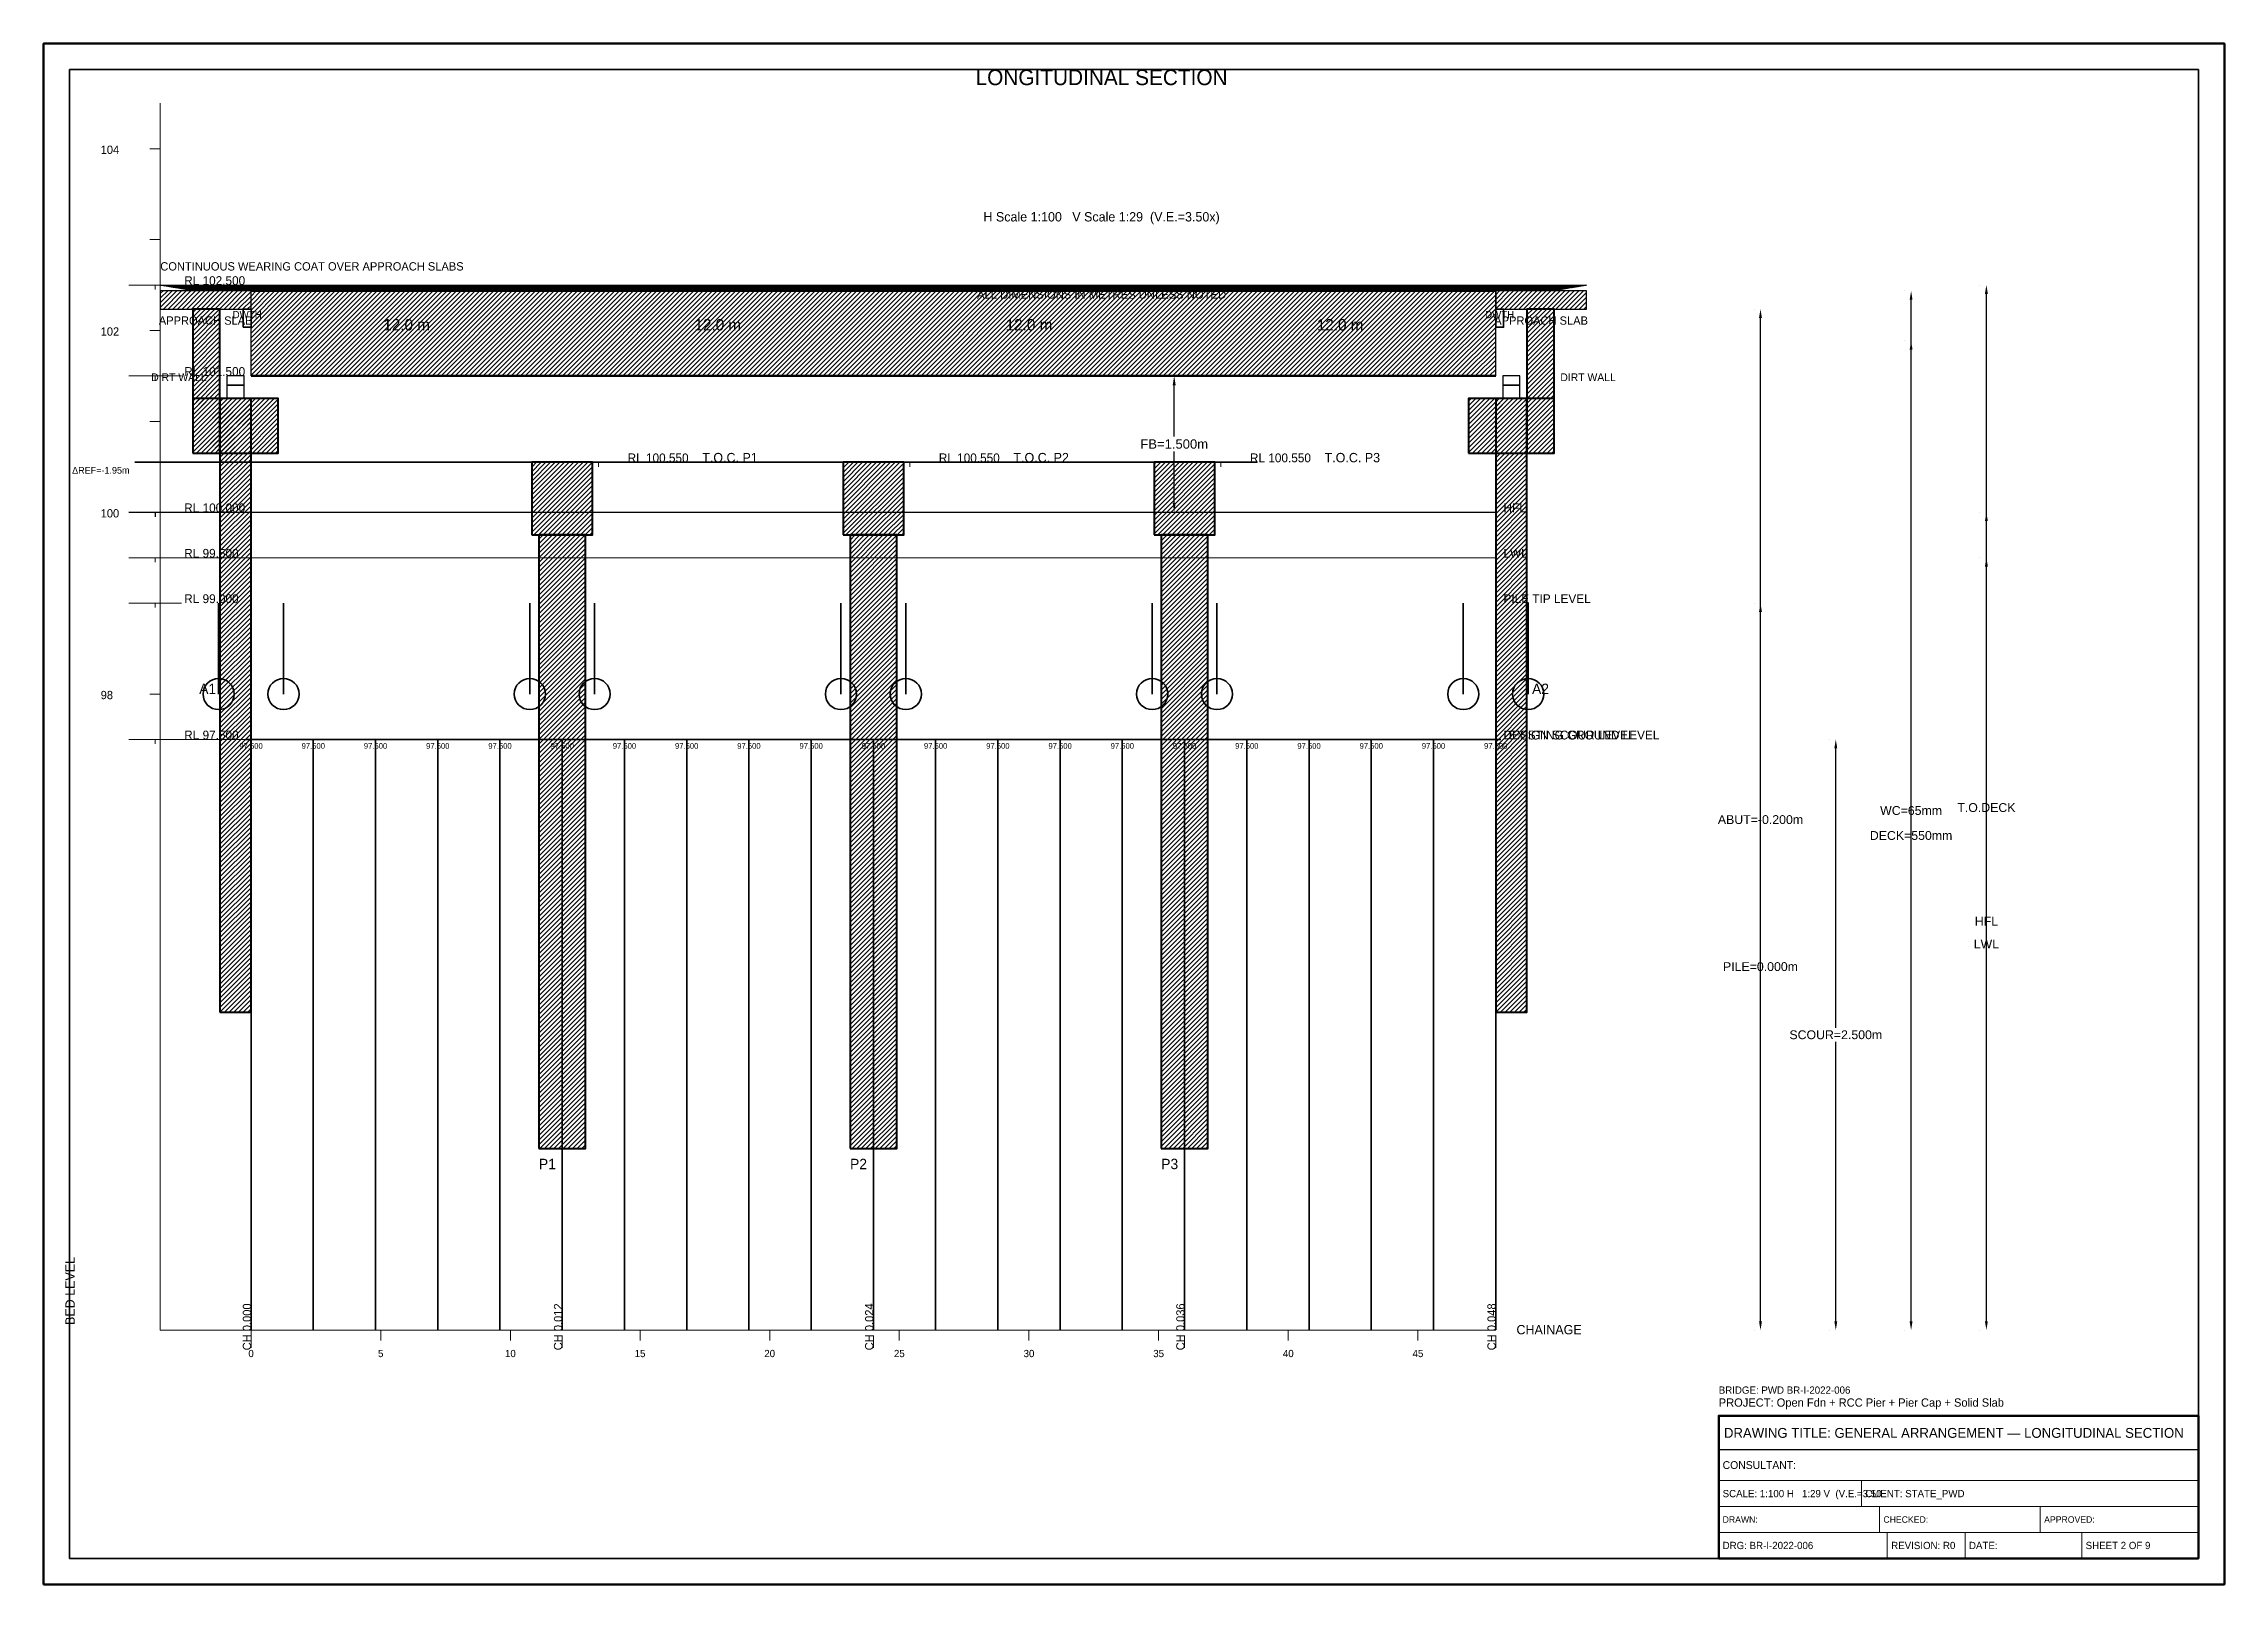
# Model space of a CAD drawing. Header units: metres. Extents: x 0 to 841, y 0 to 594.
import ezdxf
from ezdxf.enums import TextEntityAlignment as Align

# ---------------------------------------------------------------- set-up
doc = ezdxf.new("R2010")
doc.units = ezdxf.units.M
doc.linetypes.add('DASHED', pattern=[0.5, 0.375, -0.125])
doc.linetypes.add('DASHED2', pattern=[0.25, 0.1875, -0.0625])
for name, color, linetype, lineweight in [('ABUT-PROF', 4, 'Continuous', 50), ('BORDER-INNER', 7, 'Continuous', 35), ('BORDER-OUTER', 7, 'Continuous', 70), ('CIVIL-CHAINAGE', 7, 'Continuous', 18), ('CIVIL-GROUND', 3, 'Continuous', 35), ('CIVIL-HFL', 5, 'DASHED', 25), ('CIVIL-LWL', 4, 'DASHED', 18), ('CIVIL-ROAD', 7, 'Continuous', 25), ('CIVIL-SCOUR', 1, 'DASHED2', 18), ('DIM-CHAINAGE', 3, 'Continuous', 18), ('DIM-LEVEL', 3, 'Continuous', 18), ('DIM-LINEAR', 3, 'Continuous', 18), ('FOUND-PILE', 4, 'Continuous', 35), ('STRUC-HATCHING', 8, 'Continuous', 18), ('STRUC-SECTION', 2, 'Continuous', 35), ('SUB-ABUT', 3, 'Continuous', 35), ('SUB-BEARING', 5, 'Continuous', 25), ('SUB-DIRT-WALL', 3, 'Continuous', 35), ('SUB-PIER', 2, 'Continuous', 35), ('SUPER-DECK', 2, 'Continuous', 50), ('SUPER-WEARING', 8, 'Continuous', 25), ('TEXT-GENERAL', 7, 'Continuous', 18), ('TEXT-HEADER', 7, 'Continuous', 25), ('TEXT-LEVEL', 5, 'Continuous', 18), ('TEXT-SPEC', 7, 'Continuous', 13), ('TEXT-TITLE', 7, 'Continuous', 25), ('TITLEBLK-BOX', 7, 'Continuous', 50), ('TITLEBLK-TEXT', 7, 'Continuous', 18)]:
    doc.layers.add(name, color=color, linetype=linetype, lineweight=lineweight)
doc.styles.add('BRIDGE_STD', font='Arial.ttf')
doc.dimstyles.new('pmb100', dxfattribs={"dimtxt": 2.5, "dimasz": 0.9375, "dimexe": 2.5, "dimexo": 2.5, "dimtad": 0, "dimtih": 1, "dimdec": 0, "dimtxsty": 'BRIDGE_STD', "dimcen": 2.5, "dimazin": 3, "dimtfac": 1, "dimtmove": 0, "dimatfit": 3})

msp = doc.modelspace()

# ---------------------------------------------------------------- hatches: boundary and pattern name
at = {"layer": 'STRUC-HATCHING'}
h = msp.add_hatch(dxfattribs=at)
h.set_pattern_fill('ANSI31', scale=0.4)
h.paths.add_polyline_path([(45, 491.64), (80, 491.64), (80, 498.65), (45, 498.65)])
h = msp.add_hatch(dxfattribs=at)
h.set_pattern_fill('ANSI31', scale=0.4)
h.paths.add_polyline_path([(80, 465.89), (560, 465.89), (560, 498.65), (80, 498.65)])
h = msp.add_hatch(dxfattribs=at)
h.set_pattern_fill('ANSI31', scale=0.4)
h.paths.add_polyline_path([(560, 491.64), (595, 491.64), (595, 498.65), (560, 498.65)])
h = msp.add_hatch(dxfattribs=at)
h.set_pattern_fill('ANSI31', scale=0.4)
h.paths.add_polyline_path([(57.49, 436.11), (68, 436.11), (68, 491.64), (57.49, 491.64)])
h = msp.add_hatch(dxfattribs=at)
h.set_pattern_fill('ANSI31', scale=0.4)
h.paths.add_polyline_path([(572, 436.11), (582.51, 436.11), (582.51, 491.64), (572, 491.64)])
h = msp.add_hatch(dxfattribs=at)
h.set_pattern_fill('ANSI31', scale=0.4)
h.paths.add_polyline_path([(57.49, 436.11), (90.51, 436.11), (90.51, 457.13), (57.49, 457.13)])
h = msp.add_hatch(dxfattribs=at)
h.set_pattern_fill('ANSI31', scale=0.4)
h.paths.add_polyline_path([(68, 220.63), (80, 220.63), (80, 457.13), (68, 457.13)])
h = msp.add_hatch(dxfattribs=at)
h.set_pattern_fill('ANSI31', scale=0.4)
h.paths.add_polyline_path([(549.49, 436.11), (582.51, 436.11), (582.51, 457.13), (549.49, 457.13)])
h = msp.add_hatch(dxfattribs=at)
h.set_pattern_fill('ANSI31', scale=0.4)
h.paths.add_polyline_path([(560, 220.63), (572, 220.63), (572, 457.13), (560, 457.13)])
h = msp.add_hatch(dxfattribs=at)
h.set_pattern_fill('ANSI31', scale=0.4)
h.paths.add_polyline_path([(188.3, 404.57), (211.7, 404.57), (211.7, 432.6), (188.3, 432.6)])
h = msp.add_hatch(dxfattribs=at)
h.set_pattern_fill('ANSI31', scale=0.4)
h.paths.add_polyline_path([(308.3, 404.57), (331.7, 404.57), (331.7, 432.6), (308.3, 432.6)])
h = msp.add_hatch(dxfattribs=at)
h.set_pattern_fill('ANSI31', scale=0.4)
h.paths.add_polyline_path([(428.3, 404.57), (451.7, 404.57), (451.7, 432.6), (428.3, 432.6)])
h = msp.add_hatch(dxfattribs=at)
h.set_pattern_fill('ANSI31', scale=0.4)
h.paths.add_polyline_path([(191, 168.07), (209, 168.07), (209, 404.57), (191, 404.57)])
h = msp.add_hatch(dxfattribs=at)
h.set_pattern_fill('ANSI31', scale=0.4)
h.paths.add_polyline_path([(311, 168.07), (329, 168.07), (329, 404.57), (311, 404.57)])
h = msp.add_hatch(dxfattribs=at)
h.set_pattern_fill('ANSI31', scale=0.4)
h.paths.add_polyline_path([(431, 168.07), (449, 168.07), (449, 404.57), (431, 404.57)])
at = {"layer": 'SUPER-WEARING'}
h = msp.add_hatch(dxfattribs=at)
h.set_pattern_fill('SOLID')
h.paths.add_polyline_path([(45, 500.93), (595, 500.93), (582, 498.65), (58, 498.65)])

# ---------------------------------------------------------------- linework, layer by layer
at = {"layer": 'ABUT-PROF', "lineweight": 35}
for points in [[(77, 484.63), (80, 484.63), (80, 491.64), (77, 491.64), (77, 484.63)], [(560, 484.63), (563, 484.63), (563, 491.64), (560, 491.64), (560, 484.63)]]:
    msp.add_lwpolyline(points, dxfattribs=at)
at = {"layer": 'BORDER-INNER'}
msp.add_lwpolyline([(10, 10), (831, 10), (831, 584), (10, 584), (10, 10)], dxfattribs=at)
at = {"layer": 'BORDER-OUTER'}
msp.add_lwpolyline([(0, 0), (841, 0), (841, 594), (0, 594), (0, 0)], dxfattribs=at)
at = {"layer": 'CIVIL-CHAINAGE'}
for p, q in [((45, 98), (560, 98)), ((80, 98), (80, 94)), ((80, 96), (80, 91.2)), ((130, 98), (130, 94)), ((180, 98), (180, 94)), ((200, 96), (200, 91.2)), ((230, 98), (230, 94)), ((280, 98), (280, 94)), ((320, 96), (320, 91.2)), ((330, 98), (330, 94)), ((380, 98), (380, 94)), ((430, 98), (430, 94)), ((440, 96), (440, 91.2)), ((480, 98), (480, 94)), ((530, 98), (530, 94)), ((560, 96), (560, 91.2))]:
    msp.add_line(p, q, dxfattribs=at)
at = {"layer": 'CIVIL-GROUND', "color": 3}
for p, q in [((78, 325.74), (82, 325.74)), ((102, 325.74), (106, 325.74)), ((126, 325.74), (130, 325.74)), ((150, 325.74), (154, 325.74)), ((174, 325.74), (178, 325.74)), ((198, 325.74), (202, 325.74)), ((222, 325.74), (226, 325.74)), ((246, 325.74), (250, 325.74)), ((270, 325.74), (274, 325.74)), ((294, 325.74), (298, 325.74)), ((318, 325.74), (322, 325.74)), ((342, 325.74), (346, 325.74)), ((366, 325.74), (370, 325.74)), ((390, 325.74), (394, 325.74)), ((414, 325.74), (418, 325.74)), ((438, 325.74), (442, 325.74)), ((462, 325.74), (466, 325.74)), ((486, 325.74), (490, 325.74)), ((510, 325.74), (514, 325.74)), ((534, 325.74), (538, 325.74)), ((558, 325.74), (562, 325.74))]:
    msp.add_line(p, q, dxfattribs=at)
at = {"layer": 'CIVIL-GROUND', "color": 8, "linetype": 'DASHED2'}
for p, q in [((80, 325.74), (80, 98)), ((104, 325.74), (104, 98)), ((128, 325.74), (128, 98)), ((152, 325.74), (152, 98)), ((176, 325.74), (176, 98)), ((200, 325.74), (200, 98)), ((224, 325.74), (224, 98)), ((248, 325.74), (248, 98)), ((272, 325.74), (272, 98)), ((296, 325.74), (296, 98)), ((320, 325.74), (320, 98)), ((344, 325.74), (344, 98)), ((368, 325.74), (368, 98)), ((392, 325.74), (392, 98)), ((416, 325.74), (416, 98)), ((440, 325.74), (440, 98)), ((464, 325.74), (464, 98)), ((488, 325.74), (488, 98)), ((512, 325.74), (512, 98)), ((536, 325.74), (536, 98)), ((560, 325.74), (560, 98))]:
    msp.add_line(p, q, dxfattribs=at)
at = {"layer": 'CIVIL-GROUND', "color": 3}
msp.add_lwpolyline([(80, 325.74), (104, 325.74), (128, 325.74), (152, 325.74), (176, 325.74), (200, 325.74), (224, 325.74), (248, 325.74), (272, 325.74), (296, 325.74), (320, 325.74), (344, 325.74), (368, 325.74), (392, 325.74), (416, 325.74), (440, 325.74), (464, 325.74), (488, 325.74), (512, 325.74), (536, 325.74), (560, 325.74)], dxfattribs=at)
at = {"layer": 'CIVIL-HFL'}
for p, q in [((32.8, 413.33), (53.2, 413.33)), ((43, 413.33), (43, 411.63))]:
    msp.add_line(p, q, dxfattribs=at)
at = {"layer": 'CIVIL-HFL', "color": 5}
msp.add_line((45, 413.33), (560, 413.33), dxfattribs=at)
at = {"layer": 'CIVIL-LWL'}
for p, q in [((32.8, 395.81), (53.2, 395.81)), ((43, 395.81), (43, 394.11))]:
    msp.add_line(p, q, dxfattribs=at)
at = {"layer": 'CIVIL-LWL', "color": 4}
msp.add_line((45, 395.81), (560, 395.81), dxfattribs=at)
at = {"layer": 'CIVIL-ROAD', "lineweight": 25}
for points in [[(45, 491.64), (80, 491.64), (80, 498.65), (45, 498.65), (45, 491.64)], [(560, 491.64), (595, 491.64), (595, 498.65), (560, 498.65), (560, 491.64)]]:
    msp.add_lwpolyline(points, dxfattribs=at)
at = {"layer": 'CIVIL-SCOUR'}
for p, q in [((32.8, 325.74), (53.2, 325.74)), ((43, 325.74), (43, 324.04))]:
    msp.add_line(p, q, dxfattribs=at)
at = {"layer": 'CIVIL-SCOUR', "color": 1}
msp.add_line((45, 325.74), (560, 325.74), dxfattribs=at)
at = {"layer": 'DIM-LEVEL'}
for p, q in [((45, 98), (45, 571)), ((41, 553.48), (45, 553.48)), ((41, 518.44), (45, 518.44)), ((32.8, 500.93), (53.2, 500.93)), ((43, 500.93), (43, 499.23)), ((41, 483.41), (45, 483.41)), ((32.8, 465.89), (53.2, 465.89)), ((43, 465.89), (43, 464.19)), ((41, 448.37), (45, 448.37)), ((203.8, 432.6), (224.2, 432.6)), ((214, 432.6), (214, 430.9)), ((323.8, 432.6), (344.2, 432.6)), ((334, 432.6), (334, 430.9)), ((443.8, 432.6), (464.2, 432.6)), ((454, 432.6), (454, 430.9)), ((37, 413.33), (45, 413.33)), ((32.8, 378.3), (53.2, 378.3)), ((41, 378.3), (45, 378.3)), ((43, 378.3), (43, 376.6)), ((41, 343.26), (45, 343.26))]:
    msp.add_line(p, q, dxfattribs=at)
at = {"layer": 'FOUND-PILE', "lineweight": 35}
for p, q in [((67.5, 343.26), (67.5, 378.3)), ((92.5, 343.26), (92.5, 378.3)), ((187.5, 343.26), (187.5, 378.3)), ((212.5, 343.26), (212.5, 378.3)), ((307.5, 343.26), (307.5, 378.3)), ((332.5, 343.26), (332.5, 378.3)), ((427.5, 343.26), (427.5, 378.3)), ((452.5, 343.26), (452.5, 378.3)), ((547.5, 343.26), (547.5, 378.3)), ((572.5, 343.26), (572.5, 378.3))]:
    msp.add_line(p, q, dxfattribs=at)
at = {"layer": 'FOUND-PILE'}
for centre in [(67.5, 343.26), (92.5, 343.26), (187.5, 343.26), (212.5, 343.26), (307.5, 343.26), (332.5, 343.26), (427.5, 343.26), (452.5, 343.26), (547.5, 343.26), (572.5, 343.26)]:
    msp.add_circle(centre, 6, dxfattribs=at)
at = {"layer": 'STRUC-SECTION', "color": 8, "linetype": 'DASHED'}
for p in [(228, 432.6), (348, 432.6), (468, 432.6)]:
    msp.add_line(p, (35, 432.6), dxfattribs=at)
at = {"layer": 'SUB-ABUT', "lineweight": 40}
for points in [[(57.49, 436.11), (90.51, 436.11), (90.51, 457.13), (57.49, 457.13), (57.49, 436.11)], [(68, 220.63), (80, 220.63), (80, 457.13), (68, 457.13), (68, 220.63)], [(549.49, 436.11), (582.51, 436.11), (582.51, 457.13), (549.49, 457.13), (549.49, 436.11)], [(560, 220.63), (572, 220.63), (572, 457.13), (560, 457.13), (560, 220.63)]]:
    msp.add_lwpolyline(points, dxfattribs=at)
at = {"layer": 'SUB-ABUT', "lineweight": 30}
for points in [[(70.7, 457.13), (77.3, 457.13), (77.3, 462.39), (70.7, 462.39), (70.7, 457.13)], [(562.7, 457.13), (569.3, 457.13), (569.3, 462.39), (562.7, 462.39), (562.7, 457.13)]]:
    msp.add_lwpolyline(points, dxfattribs=at)
at = {"layer": 'SUB-BEARING', "lineweight": 30}
for points in [[(70.7, 462.39), (77.3, 462.39), (77.3, 465.89), (70.7, 465.89), (70.7, 462.39)], [(562.7, 462.39), (569.3, 462.39), (569.3, 465.89), (562.7, 465.89), (562.7, 462.39)]]:
    msp.add_lwpolyline(points, dxfattribs=at)
at = {"layer": 'SUB-DIRT-WALL', "lineweight": 40}
for points in [[(57.49, 436.11), (68, 436.11), (68, 491.64), (57.49, 491.64), (57.49, 436.11)], [(572, 436.11), (582.51, 436.11), (582.51, 491.64), (572, 491.64), (572, 436.11)]]:
    msp.add_lwpolyline(points, dxfattribs=at)
at = {"layer": 'SUB-PIER', "lineweight": 40}
for points in [[(188.3, 404.57), (211.7, 404.57), (211.7, 432.6), (188.3, 432.6), (188.3, 404.57)], [(308.3, 404.57), (331.7, 404.57), (331.7, 432.6), (308.3, 432.6), (308.3, 404.57)], [(428.3, 404.57), (451.7, 404.57), (451.7, 432.6), (428.3, 432.6), (428.3, 404.57)], [(191, 168.07), (209, 168.07), (209, 404.57), (191, 404.57), (191, 168.07)], [(311, 168.07), (329, 168.07), (329, 404.57), (311, 404.57), (311, 168.07)], [(431, 168.07), (449, 168.07), (449, 404.57), (431, 404.57), (431, 168.07)]]:
    msp.add_lwpolyline(points, dxfattribs=at)
at = {"layer": 'SUPER-DECK'}
for p, q in [((80, 498.65), (560, 498.65)), ((80, 465.89), (560, 465.89))]:
    msp.add_line(p, q, dxfattribs=at)
at = {"layer": 'SUPER-DECK', "lineweight": 25}
for p, q in [((80, 465.89), (80, 498.65)), ((560, 465.89), (560, 498.65))]:
    msp.add_line(p, q, dxfattribs=at)
at = {"layer": 'SUPER-WEARING', "lineweight": 25}
msp.add_lwpolyline([(45, 500.93), (595, 500.93), (582, 498.65), (58, 498.65), (45, 500.93)], dxfattribs=at)
at = {"layer": 'TITLEBLK-BOX', "lineweight": 50}
msp.add_lwpolyline([(646, 10), (831, 10), (831, 65), (646, 65), (646, 10)], dxfattribs=at)
at = {"layer": 'TITLEBLK-BOX', "lineweight": 30}
msp.add_lwpolyline([(646, 52), (831, 52), (831, 65), (646, 65), (646, 52)], dxfattribs=at)
at = {"layer": 'TITLEBLK-BOX', "lineweight": 18}
for points in [[(646, 40), (831, 40), (831, 52), (646, 52), (646, 40)], [(646, 30), (701, 30), (701, 40), (646, 40), (646, 30)], [(701, 30), (831, 30), (831, 40), (701, 40), (701, 30)], [(646, 20), (708, 20), (708, 30), (646, 30), (646, 20)], [(708, 20), (770, 20), (770, 30), (708, 30), (708, 20)], [(770, 20), (831, 20), (831, 30), (770, 30), (770, 20)], [(646, 10), (711, 10), (711, 20), (646, 20), (646, 10)], [(711, 10), (741, 10), (741, 20), (711, 20), (711, 10)], [(741, 10), (786, 10), (786, 20), (741, 20), (741, 10)], [(786, 10), (831, 10), (831, 20), (786, 20), (786, 10)]]:
    msp.add_lwpolyline(points, dxfattribs=at)

# ---------------------------------------------------------------- texts
at = {"layer": 'CIVIL-GROUND', "color": 3}
msp.add_text('EXISTING GROUND LEVEL', height=3.4, dxfattribs=at).set_placement((565, 325.74))
at = {"layer": 'CIVIL-HFL', "color": 5}
msp.add_text('HFL', height=3.4, dxfattribs=at).set_placement((563, 413.33))
at = {"layer": 'CIVIL-LWL', "color": 4}
msp.add_text('LWL', height=3.4, dxfattribs=at).set_placement((563, 395.81))
at = {"layer": 'CIVIL-SCOUR', "color": 1}
msp.add_text('DESIGN SCOUR LEVEL', height=3.4, dxfattribs=at).set_placement((563, 325.74))
at = {"layer": 'DIM-CHAINAGE'}
for s, p in [('CH 0.000', (80, 90.24)), ('CH 0.012', (200, 90.24)), ('CH 0.024', (320, 90.24)), ('CH 0.036', (440, 90.24)), ('CH 0.048', (560, 90.24))]:
    msp.add_text(s, height=3.2, rotation=90, dxfattribs=at).set_placement(p)
at = {"layer": 'TEXT-GENERAL'}
for p in [(140, 483.41), (260, 483.41), (380, 483.41), (500, 483.41)]:
    msp.add_text('12.0 m', height=4.4, dxfattribs=at).set_placement(p, align=Align.CENTER)
for s, height, p in [('PILE TIP LEVEL', 3.4, (563, 378.3)), ('A1', 4, (60, 343.26)), ('A2', 4, (574, 343.26)), ('P1', 4, (191, 160.07)), ('P2', 4, (311, 160.07)), ('P3', 4, (431, 160.07))]:
    msp.add_text(s, height=height, dxfattribs=at).set_placement(p)
at = {"layer": 'TEXT-HEADER'}
msp.add_text('LONGITUDINAL SECTION', height=6, dxfattribs=at).set_placement((408, 578), align=Align.CENTER)
for s, p in [('T.O.C. P1', (254, 432.6)), ('T.O.C. P2', (374, 432.6)), ('T.O.C. P3', (494, 432.6))]:
    msp.add_text(s, height=3.6, dxfattribs=at).set_placement(p)
at = {"layer": 'TEXT-LEVEL'}
for s, height, p in [('104', 3.2, (22, 551.48)), ('RL 102.500', 3.4, (54.22, 500.93)), ('102', 3.2, (22, 481.41)), ('RL 101.500', 3.4, (54.22, 465.89)), ('RL 100.550', 3.4, (225.22, 432.6)), ('RL 100.550', 3.4, (345.22, 432.6)), ('RL 100.550', 3.4, (465.22, 432.6)), ('100', 3.2, (22, 411.33)), ('RL 100.000', 3.4, (54.22, 413.33)), ('RL 99.500', 3.4, (54.22, 395.81)), ('RL 99.000', 3.4, (54.22, 378.3)), ('98', 3.2, (22, 341.26)), ('RL 97.500', 3.4, (54.22, 325.74)), ('CHAINAGE', 3.6, (568, 96.4))]:
    msp.add_text(s, height=height, dxfattribs=at).set_placement(p)
at = {"layer": 'TEXT-LEVEL', "color": 8}
for p in [(80, 322.14), (104, 322.14), (128, 322.14), (152, 322.14), (176, 322.14), (200, 322.14), (224, 322.14), (248, 322.14), (272, 322.14), (296, 322.14), (320, 322.14), (344, 322.14), (368, 322.14), (392, 322.14), (416, 322.14), (440, 322.14), (464, 322.14), (488, 322.14), (512, 322.14), (536, 322.14), (560, 322.14)]:
    msp.add_text('97.500', height=2.2, dxfattribs=at).set_placement(p, align=Align.CENTER)
at = {"layer": 'TEXT-LEVEL'}
msp.add_text('BED LEVEL', height=3.6, rotation=90, dxfattribs=at).set_placement((12, 100))
for s, p in [('0', (80, 87.6)), ('5', (130, 87.6)), ('10', (180, 87.6)), ('15', (230, 87.6)), ('20', (280, 87.6)), ('25', (330, 87.6)), ('30', (380, 87.6)), ('35', (430, 87.6)), ('40', (480, 87.6)), ('45', (530, 87.6))]:
    msp.add_text(s, height=2.8, dxfattribs=at).set_placement(p, align=Align.CENTER)
at = {"layer": 'TEXT-SPEC'}
for s, height, p in [('H Scale 1:100   V Scale 1:29  (V.E.=3.50x)', 3.6, (408, 525.44)), ('APPROACH SLAB', 3.2, (62.5, 485.64)), ('APPROACH SLAB', 3.2, (577.5, 485.64))]:
    msp.add_text(s, height=height, dxfattribs=at).set_placement(p, align=Align.CENTER)
at = {"layer": 'TEXT-SPEC', "color": 8}
for s, height, p in [('CONTINUOUS WEARING COAT OVER APPROACH SLABS', 3.2, (45, 506.53)), ('ΔREF=-1.95m', 2.6, (11, 428.2)), ('ΔREF=-1.95m', 2.6, (11, 428.2)), ('ΔREF=-1.95m', 2.6, (11, 428.2))]:
    msp.add_text(s, height=height, dxfattribs=at).set_placement(p)
msp.add_text('ALL DIMENSIONS IN METRES UNLESS NOTED', height=3.24, dxfattribs=at).set_placement((408, 495.66), align=Align.CENTER)
at = {"layer": 'TEXT-SPEC', "color": 4}
for p in [(78.5, 488.14), (561.5, 488.14)]:
    msp.add_text('DWTH', height=2.8, dxfattribs=at).set_placement(p, align=Align.CENTER)
at = {"layer": 'TEXT-SPEC'}
for p in [(41.49, 463.87), (584.91, 463.87)]:
    msp.add_text('DIRT WALL', height=3, dxfattribs=at).set_placement(p)
at = {"layer": 'TEXT-TITLE'}
for s, height, p in [('PROJECT: Open Fdn + RCC Pier + Pier Cap + Solid Slab', 3.2, (646, 68.5)), ('DRAWING TITLE: GENERAL ARRANGEMENT — LONGITUDINAL SECTION', 3.8, (648, 56.5))]:
    msp.add_text(s, height=height, dxfattribs=at).set_placement(p)
at = {"layer": 'TITLEBLK-TEXT'}
for s, height, p in [('BRIDGE: PWD BR-I-2022-006', 2.8, (646, 73.5)), ('CONSULTANT: ', 3, (647.5, 44.5)), ('SCALE: 1:100 H   1:29 V  (V.E.=3.50', 2.8, (647.5, 33.6)), ('CLIENT: STATE_PWD', 2.8, (702.5, 33.6)), ('DRAWN: ', 2.5, (647.5, 23.75)), ('CHECKED: ', 2.5, (709.5, 23.75)), ('APPROVED: ', 2.5, (771.5, 23.75)), ('DRG: BR-I-2022-006', 2.8, (647.5, 13.6)), ('REVISION: R0', 2.8, (712.5, 13.6)), ('DATE: ', 2.8, (742.5, 13.6)), ('SHEET 2 OF 9', 2.8, (787.5, 13.6))]:
    msp.add_text(s, height=height, dxfattribs=at).set_placement(p)

# ---------------------------------------------------------------- dimensions: what is measured, and where the dimension line sits
at = {"layer": 'DIM-LINEAR'}
for base, p1, p2, text, override in [((720.18, 98), (720.18, 98), (720.18, 498.65), 'WC=65mm', {"dimtxt": 3.4, "dimasz": 3.4, "dimgap": 1.36, "dimclrt": 3}), ((749.22, 98), (749.22, 98), (749.22, 500.93), 'T.O.DECK', {"dimtxt": 3.4, "dimasz": 3.4, "dimgap": 1.36, "dimclrt": 3}), ((662.1, 98), (662.1, 98), (662.1, 491.64), 'ABUT=-0.200m', {"dimtxt": 3.4, "dimasz": 3.4, "dimgap": 1.36, "dimclrt": 3}), ((720.18, 98), (720.18, 98), (720.18, 479.38), 'DECK=550mm', {"dimtxt": 3.4, "dimasz": 3.4, "dimgap": 1.36, "dimclrt": 3}), ((436, 413.33), (416, 413.33), (416, 465.89), 'FB=1.500m', {"dimtxt": 3.6, "dimasz": 3.6, "dimgap": 1.44, "dimclrt": 3}), ((749.22, 98), (749.22, 98), (749.22, 413.33), 'HFL', {"dimtxt": 3.4, "dimasz": 3.4, "dimgap": 1.36, "dimclrt": 3}), ((749.22, 98), (749.22, 98), (749.22, 395.81), 'LWL', {"dimtxt": 3.4, "dimasz": 3.4, "dimgap": 1.36, "dimclrt": 3}), ((662.1, 98), (662.1, 98), (662.1, 378.3), 'PILE=0.000m', {"dimtxt": 3.4, "dimasz": 3.4, "dimgap": 1.36, "dimclrt": 3}), ((691.14, 98), (691.14, 98), (691.14, 325.74), 'SCOUR=2.500m', {"dimtxt": 3.4, "dimasz": 3.4, "dimgap": 1.36, "dimclrt": 3})]:
    msp.add_linear_dim(base=base, p1=p1, p2=p2, angle=90, text=text, dimstyle='pmb100', override=override, dxfattribs=at).render()

doc.saveas('drawing.dxf')
